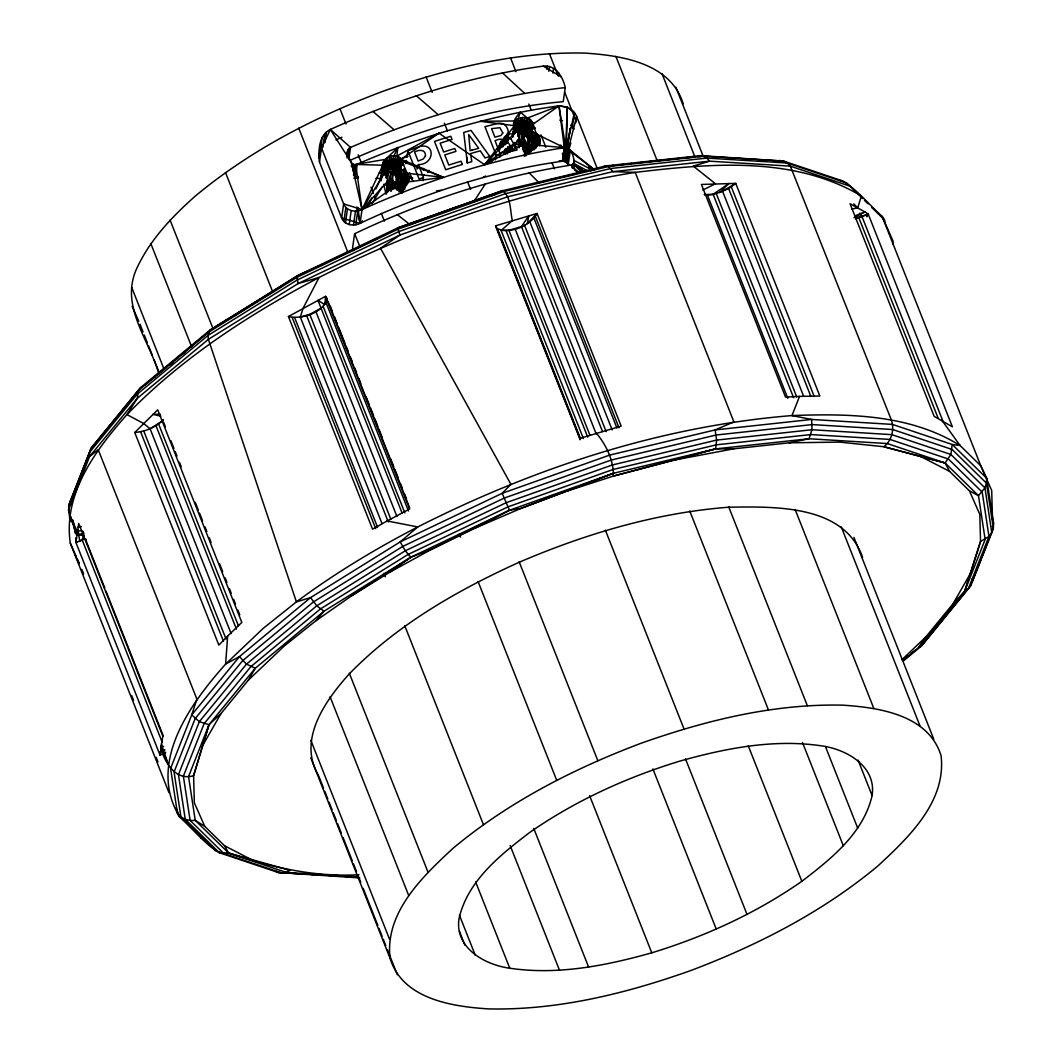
<?xml version="1.0" encoding="UTF-8"?>
<svg xmlns="http://www.w3.org/2000/svg" width="1062" height="1062" viewBox="0 0 1062 1062"><rect width="100%" height="100%" fill="white"/><g stroke="black" fill="none" stroke-linecap="round" stroke-linejoin="round"><path stroke-width="1.5" d="M568.887 164.424L564.44 161.411L564.878 140.449M564.44 161.411L566.404 147.817L567.334 107.182L558.984 105.855C489.317 115.307 421.614 136.241 357.217 164.198L354.296 164.61L351.841 163.349L330.348 129.471C318.68 135.047 318.109 151.056 319.489 162.021L341.619 217.975C344.407 225.131 353.792 226.644 360.045 223.339C424.123 193.297 492.144 171.022 562.356 161.225L564.44 161.411L570.321 128.117L565.143 161.663L570.838 142.972M903.828 660.577L921.55 645.882L970.867 585.494L972.394 578.538M562.422 153.247L563.723 161.251L564.533 140.37M563.723 161.251L565.688 147.658L567.334 107.182L558.984 105.855L527.456 118.015M573.294 168.433C575.458 161.331 573.188 148.136 564.307 147.671C494.348 158.517 426.446 180.434 362.036 209.572C355.69 212.772 346.411 211.033 343.65 203.904L321.52 147.963L320.87 141.551M160.057 755.201L75.96 542.576L78.707 523.46L162.818 736.099L160.057 755.201L165.685 752.254M319.489 162.021L321.52 147.963L330.348 129.471C398.038 98.925 469.55 76.159 543.266 66.109C555.519 64.649 563.152 77.154 565.25 87.602C491.042 95.885 418.946 117.816 350.579 147.419C344.061 150.446 349.65 158.676 351.416 162.791L362.036 209.572L360.045 223.339L341.619 217.975L343.65 203.904L362.036 209.572L393.259 187.47C400.825 189.328 413.357 182.093 407.489 173.305C402.803 166.535 392.343 171.34 387.205 165.539L386.9 163.694C387.749 158.53 396.617 157.123 397.945 162.911L395.953 175.774L400.228 174.354L412.414 179.066M227.626 636.058L218.852 645.125L134.741 432.499L157.72 409.813L241.831 622.438L227.626 636.058L225.635 664.082C190.244 703.827 146.596 763.551 179.876 817.289C192.979 828.944 204.289 843.586 219.33 852.72L278.324 872.539L359.806 877.929M318.68 157.8L319.383 153.313L321.374 149.264M408.02 156.313L395.768 160.667L395.037 169.15L399.206 172.256L405.604 186.354L407.489 173.305L443.358 177.327L401.091 159.194C396.551 152.543 385.254 156.592 382.798 163.123L380.913 179.929L382.798 163.123M386.608 158.397L397.772 147.565L396.922 156.061L438.978 133.175L484.564 164.716L522.132 144.671C526.686 149.875 538.673 148.627 540.173 141.299C540.253 127.998 521.787 133.414 518.442 123.617C519.783 118.479 528.332 119.78 529.195 124.812L527.19 137.781L531.332 137.317L536.735 133.586M512.442 136.374L518.654 125.25L534.624 122.9M527.11 117.882L520.327 112.134C495.914 138.896 545.868 126.179 534.252 149.822L534.797 146.914M398.688 169.19L397.029 182.332L404.503 184.974L406.388 171.911M535.832 148.242L528.305 144.047L529.978 130.785M380.661 178.111C381.218 171.553 389.17 168.101 395.037 169.15L403.746 164.358M386.05 174.487L387.205 165.539M517.805 132.777L518.774 125.382M398.98 192.129L400.082 183.952C415.561 168.938 383.966 177.54 382.824 166.668M497.361 149.012L500.587 147.26L500.972 141.113M530.615 151.335L531.504 144.777L533.934 143.901L535.646 141.007M381.723 174.5L383.488 161.477M391.971 189.819L393.179 180.898L392.502 179.173L387.975 181.018L362.036 209.572L355.783 164.61L354.27 175.177M506.986 133.905L513.344 133.865L515.097 120.949L517.075 119.117L522.743 117.47L527.801 118.134M523.327 151.043L524.734 140.728L524.057 139.003L519.663 139.932L484.564 164.716L514.499 125.674L480.077 121.294L515.097 120.949M343.862 221.48L345.867 207.409M345.482 222.847L347.46 208.802M349.239 224.573L351.217 210.595M353.527 225.011L355.491 211.126M355.77 224.759L357.735 210.913M402.206 192.527L403.825 181.124M500.587 147.26L501.264 142.427M534.186 149.37L535.115 142.799M320.233 151.242L322.224 137.317M322.821 147.406L324.799 133.546M324.959 142.666L326.499 131.914M347.008 156.008L347.885 149.968M347.646 156.287L348.734 148.733M347.991 157.256L349.292 148.202M351.403 166.376L351.841 163.349M351.934 166.853L352.372 163.827M352.743 170.504L353.606 164.451M353.527 175.243L355.04 164.663M573.321 167.783L574.197 161.729M346.783 155.902L347.433 151.362M347.008 157.999L347.659 153.459M348.84 159.473L350.579 147.419L330.348 129.471M353.832 178.204L355.266 177.766L357.217 164.198L385.267 159.393M574.157 162.367L573.4 163.96L571.197 165.075C496.02 176.796 423.22 201.116 354.615 233.733L352.584 247.804L353.712 250.685M382.267 173.69L384.165 160.481M383.236 175.363L385.891 158.875M384.603 175.15L385.24 170.743M385.413 171.088L387.311 157.919M385.625 172.495L386.9 163.694M385.891 172.389L387.364 162.128M385.971 174.726L388.626 160.654M386.316 178.35L389.488 156.884M402.352 192.859C402.339 184.815 392.13 187.098 386.78 185.359L390.378 159.685M389.488 169.376L391.387 156.247M386.276 192.806L387.975 181.018L385.718 171.088L362.036 209.572L382.665 165.579M386.966 192.687L387.975 181.018M386.727 173.823C392.741 168.911 396.896 176.04 397.029 182.332L389.435 181.297L392.608 159.088M388.294 191.558L391.028 172.602M391.652 168.924L393.537 155.822M389.807 190.071L390.444 185.651L388.453 182.372M392.608 172.323L394.506 159.22M390.829 186.049L392.728 172.867M393.617 168.871L395.502 155.782M390.816 190.921L394.015 168.606M391.108 191.16L391.732 186.753L390.444 185.651M395.953 175.774L394.44 173.385L396.325 160.296M392.502 189.076L393.179 180.898M395.396 169.216L397.281 156.141M395.515 174.845L397.4 161.756M393.763 189.142L394.599 183.275L393.564 181.748M396.723 169.801L398.608 156.738M395.237 186.62L397.135 173.478M395.329 188.638L395.967 184.244L394.599 183.275M398.077 170.836L399.962 157.773M412.746 178.031L399.206 172.256L401.091 159.194L438.978 133.175M397.931 182.452L399.816 169.349M397.042 190.35L397.878 184.496L400.082 183.952M397.692 187.045L399.577 173.929M400.095 174.022L401.98 160.959L401.091 159.194M400.228 174.354L401.98 160.959M398.662 190.284L399.073 187.35M399.471 187.576L401.356 174.473L404.091 180.434M400.201 182.876L402.086 169.801M399.67 190.974L400.732 183.673M400.52 191.027L401.157 186.646M402.033 183.434L403.918 170.371M401.396 189.036L403.281 175.947M401.184 192.381L402.604 182.531M402.113 190.337L403.998 177.248M406.003 163.694L406.467 160.455M406.932 157.203L407.874 150.711A323.419 126.551 -21.6 0 1 418.547 146.875C435.845 141.485 434.862 164.743 418.375 164.61L417.91 167.849M402.365 192.222L405.299 171.035M402.498 192.182L404.396 179.093M404.635 189.394L405.339 184.483M406.945 184.868L408.352 175.071M407.927 183.248L408.87 176.717M408.565 181.788L409.029 178.522M416.968 169.11L417.432 165.884M422.981 180.673L423.446 177.434L418.375 164.61M488.998 163.044L489.914 156.618L471.024 130.387L463.736 132.431L467.307 162.977L471.807 161.65L470.559 153.565L476.4 151.906L480.276 150.831L485.055 157.919L489.914 156.618M495.436 159.831L496.14 154.999L484.936 126.683A323.419 126.551 -21.6 0 1 495.808 124.002C508.154 119.714 511.074 134.502 506.733 143.649M499.1 148.428L499.804 143.582M499.405 150.685L500.574 142.6M500.959 145.892L501.649 141.034M499.804 157.189L500.268 153.963L495.038 140.728C503.707 136.162 510.344 142.494 512.136 151.123L517.075 149.994L511.048 139.029L508.101 137.25L504.53 136.932L507.609 134.529L508.366 132.285M501.954 147.326L503.122 139.241M503.003 146.33L504.171 138.233M503.136 146.636L504.53 136.932M504.092 144.299L504.782 139.441M506.07 142.799L504.769 139.719L505.233 136.467M504.822 145.056L505.99 136.958M505.154 143.768L506.322 135.671M505.711 141.618L506.64 135.126M505.724 154.534L504.795 153.406L505.499 148.547M506.322 143.596L507.716 133.852M507.41 142.109L508.101 137.25M506.189 153.207L506.893 148.348M507.145 153.074L508.087 146.596M507.304 153.379L508.233 146.901M509.375 152.331L508.114 151.003L508.579 147.751M509.176 152.012L510.105 145.521M509.548 152.264L510.251 147.406M512.362 136.998L514.433 122.369M510.437 151.946L511.38 145.454M512.853 137.091L514.499 125.674M513.344 133.865L515.747 120.139M511.924 150.804L512.853 144.313M515.057 133.4L517.075 119.117M513.862 133.228L516.902 131.422L518.8 118.307M517.26 131.794L518.442 123.617M517.473 132.073L518.893 122.236M517.725 134.662L520.101 121.081M518.137 136.348L519.557 126.524M516.902 131.422L519.013 130.865L520.898 117.723M518.216 134.21L519.902 133.626L521.8 120.484M521.668 146.065L518.389 144.87L520.898 127.559M518.734 146.45L519.663 139.932L517.367 130.294L484.564 164.716M519.013 130.865L520.858 130.626L522.743 117.47M519.212 147.791L519.663 139.932M528.305 144.047L520.924 141.631L523.964 120.325M520.566 146.383L522.57 132.631M520.858 130.626L522.942 130.626L524.84 117.444M527.19 137.781L523.911 133.958L525.809 120.776M531.863 150.3L522.331 146.29L524.216 133.175M534.279 146.742C532.447 141.299 531.611 132.75 524.854 130.958L526.765 117.749M522.637 148.826L525.424 129.418M522.929 149.184L523.393 145.919M525.703 135.286L527.602 122.09M523.699 151.401L524.734 140.728M526.579 131.622L528.146 118.267M524.177 151.76L524.88 146.861M526.765 136.852L528.664 123.643M524.27 156.273L526.155 143.184L525.106 141.578M527.88 132.418L529.792 119.183L528.491 118.4M525.385 155.663L528.518 134.516M525.916 155.809L527.562 144.339L526.155 143.184M529.208 133.639L531.119 120.391L529.792 119.183M527.748 152.702L528.464 147.791M530.323 135.166L532.235 121.918L531.119 120.391M529.181 144.326L531.093 131.13M528.186 153.101L529.367 144.897L531.504 144.777M529.009 148.534L530.907 135.352M531.199 136.971L533.111 123.723L532.235 121.918M531.332 137.317L533.111 123.723M529.845 152.689L530.562 147.764M530.735 149.37L533.31 131.953M531.08 151.932L532.128 144.631M532.155 150.392L532.566 147.472M533.204 146.038L535.102 132.803M532.845 149.623L534.531 137.887M533.097 149.755L533.934 143.901M533.774 149.49L535.248 139.215M534.544 146.914L536.456 133.666M535.62 147.937L537.531 134.688M537.106 146.49L538.593 136.175M538.421 145.335L539.483 137.967M539.138 145.481L539.987 139.587M539.496 145.746L540.173 141.299M565.25 87.602L563.218 101.66C489.37 108.324 417.645 130.241 350.128 160.349M565.807 161.995L567.785 148.375M594.229 169.721L570.214 151.069L568.25 164.716L567.015 162.898L568.98 149.277M567.52 163.468L569.497 149.835M575.763 122.701L576.653 116.462L575.737 114.55L572.936 110.966L567.334 107.182L574.476 112.691L572.431 126.71L573.706 128.595M571.98 167.716L572.418 164.69M572.511 167.384L572.949 164.371M572.83 168.008L573.918 160.428L592.238 169.973M573.095 168.035L573.759 163.482L587.631 170.889M546.903 69.256L547.355 66.176M548.815 71.287L549.492 66.667M552.917 73.092L553.594 68.446M556.753 74.327L557.205 71.207M558.293 76.052L558.745 72.933M386.409 193.244L388.134 181.549M518.867 146.914L519.822 140.449M506.8 142.414L508.114 133.653M507.517 153.871L508.472 147.459M381.205 180.792L383.183 167.756M393.006 172.456L394.998 159.393M500.414 147.472L501.171 142.56M504.516 144.432L505.246 139.587M513.65 134.768L514.871 126.75M514.34 150.007L514.831 146.795M524.296 134.157L526.301 121.015M399.962 187.815L401.98 174.779M531.226 149.689L533.257 136.573M385.957 177.473L386.913 171.632M518.389 144.87L516.424 143.941L516.955 140.702M517.752 135.856L518.548 131.011M566.404 147.817L574.476 112.691M569.71 149.649L566.431 162.406L567.015 162.898M423.247 170.292L423.579 168.46M158.928 373.97C148.348 337.743 118.453 304.489 137.874 266.084C151.176 238.552 172.562 216.316 195.156 196.191C250.552 150.021 315.48 116.74 382.678 91.372C447.487 68.366 515.628 51.547 584.83 53.1C621.482 55.463 670.746 62.977 683.185 103.797M903.178 660.391L918.471 647.701L964.681 591.308L985.138 539.456L978.46 495.675L945.087 462.966L887.301 443.558L809.045 438.752L715.642 448.881L613.464 473.267L509.468 510.251L410.742 557.284L324.029 611.194L255.212 668.29L209.002 724.696L193.603 775.685L194.333 802.792L204.74 826.342L224.547 845.764L228.595 853.025L286.382 872.446L358.12 876.854M390.033 958.203C384.829 912.391 422.397 876.708 453.089 848.246C508.486 802.089 573.414 768.808 640.612 743.427C705.42 720.434 773.561 703.615 842.75 705.155C879.416 707.518 928.679 715.031 941.105 755.852C946.322 801.677 908.74 837.347 878.062 865.809C822.665 911.979 757.737 945.26 690.539 970.628C625.73 993.634 557.577 1010.453 488.387 1008.9C451.722 1006.537 402.471 999.023 390.033 958.203L310.768 757.803M872.101 795.557C863.459 833.245 831.068 858.932 801.85 881.301C756.171 913.187 704.942 936.525 651.776 952.813C605.844 965.743 557.523 975.288 509.773 968.225C484.776 964.893 454.456 947.835 459.036 918.497C467.678 880.81 500.069 855.136 529.288 832.767C574.967 800.867 626.208 777.543 679.375 761.242C725.293 748.312 773.627 738.78 821.377 745.829C846.374 749.175 876.681 766.233 872.101 795.557L858.083 760.126M69.654 518.229L68.658 505.499L91.133 448.151L140.449 387.763L210.037 330.03L297.745 275.509L397.785 227.905L501.782 190.921L606.083 165.871L700.548 155.623L783.676 161.105L842.67 180.938C857.711 190.071 869.021 204.7 882.124 216.356L980.81 465.846L986.678 478.272L993.581 523.5L993.342 528.159L991.762 532.566L970.867 585.494L921.55 645.882L918.471 647.701L925.719 637.081L953.158 603.588L964.681 591.308L980.545 541.474L979.814 514.366L969.407 490.817L949.587 471.382L920.847 456.567L883.889 446.73L839.617 442.111L789.132 442.814L733.669 448.828L674.596 460.019L613.371 476.095L566.935 491.122L520.792 508.472L475.564 527.907L431.876 549.147L390.338 571.9L351.535 595.862L315.985 620.699L284.204 646.054L248.428 680.078L220.989 713.558L209.002 724.696L188.545 776.548L195.222 820.315L228.595 853.025C270.584 867.123 314.379 877.398 358.956 874.703M381.988 523.553L300.32 317.087L303.042 308.325L319.091 277.461C418.534 227.135 525.013 190.058 635.209 172.389C710.252 163.521 793.606 155.57 861.375 196.019L857.791 207.674L851.857 209.214M518.11 118.625L520.327 112.134M394.626 187.748L402.259 192.368L404.967 184.708M429.128 170.358L427.628 172.509M799.527 396.392L785.535 397.095L701.424 184.456L735.727 183.394L819.837 396.02L799.527 396.392L791.986 415.574C661.214 426.127 534.412 467.877 417.778 526.938A438.964 171.765 -21.6 0 0 296.404 601.888L263.11 628.452L225.635 664.082L239.468 656.608L310.555 597.614L400.162 541.925L502.153 493.326L609.588 455.12L715.151 429.924L811.647 419.45L892.505 424.415L952.202 444.487L960.061 445.496L980.81 465.846L991.709 490.511L992.479 518.906L993.581 523.5L992.373 526.553M92.5 447.885L93.721 444.805M972.288 581.485L993.342 528.159L986.465 483.144L986.678 478.272L952.202 444.487L950.875 454.47L945.087 462.966L920.847 456.567M522.385 144.923L525.132 154.76L528.079 147.724M392.051 168.911L395.768 160.667L382.267 166.362M515.535 132.06L518.654 125.25L525.544 131.223M367.625 206.891L371.753 197.917M375.895 188.943L380.714 178.469L375.948 178.336M393.936 155.809L397.772 147.565M402.259 192.368L406.547 183.487M326.605 297.307L325.49 296.351L288.439 316.529C302.166 319.569 323.273 312.958 327.229 298.488M202.563 745.697L220.989 713.558M953.158 603.588L971.584 571.462M248.428 680.078L255.212 668.29L246.503 664.108L239.468 656.608L191.731 714.872L170.597 768.437L177.5 813.665L179.876 817.289L176.212 808.049M371.886 203.798L382.028 187.058M496.578 228.29C510.039 234.649 529.845 226.033 537.053 213.475L495.861 225.741L495.967 227.109L580.064 439.389M473.718 201.74L485.467 183.792M583.396 438.5L501.118 230.494L508.91 230.335L521.442 226.604L528.836 215.772L527.31 223.604L537.053 213.475L621.164 426.101L579.958 438.367L580.078 439.734M72.097 498.516L70.238 501.091L70.716 504.277M499.671 155.543L501.662 152.955M315.985 620.699L324.029 611.194L316.768 605.818L310.555 597.614L296.404 601.888L208.391 339.336L207.993 335.446L210.037 330.03L238.034 313.184M362.208 220.923L360.045 223.339L356.394 207.17M505.26 153.897L515.402 143.277L516.424 143.941M134.741 432.499C145.242 431.464 156.22 427.654 163.309 419.503M208.099 333.03L212.347 328.848L299.059 274.952L319.728 265.646M384.351 171.818L395.768 160.667M169.681 364.824L172.057 362.554L169.588 364.585M901.864 659.754L925.719 637.081M162.964 420.632L150.061 428.703L143.516 423.433L126.949 414.592C95.872 449.85 62.977 493.259 70.291 543.133L168.977 792.624M501.118 230.494L512.362 220.604C509.986 210.714 511.34 197.731 502.751 190.536L397.586 227.932L399.976 235.034L380.501 248.203L510.915 484.338L502.153 493.326L509.468 510.251L520.792 508.472L613.464 473.267C612.588 458.333 605.884 444.686 596.472 433.23M148.627 381.723L144.804 384.895L148.667 381.802M154.999 376.439L151.176 379.612L155.079 376.612M157.548 374.315L212.347 328.848L251.575 304.754M904.877 658.692L908.634 655.573M911.143 653.488L914.913 650.369M918.67 647.249L923.688 643.081M144.777 384.935L160.893 371.713M157.654 374.541L166.628 367.279M169.203 365.209L173.053 362.089M175.88 359.514L178.416 357.482M182.239 354.442L184.775 352.411M525.132 154.76L538.089 145.295L564.307 147.671L562.356 161.225L559.09 160.893M362.66 221.454L360.045 223.339L357.828 207.223M704.186 194.572L713.133 194.293L729.05 183.434L719.439 192.58L728.612 188.505L735.727 183.394C726.289 188.983 716.399 195.886 704.863 194.93M390.338 571.9L410.742 557.284L431.876 549.147L509.468 510.251L475.564 527.907M529.195 124.812L533.243 124.055L558.984 105.855L565.688 147.658M234.118 316.038L238.074 313.277M399.206 172.256L404.622 168.5M351.535 595.862L410.742 557.284L405.312 550.766L400.162 541.925L417.778 526.938L387.139 520.964L372.536 529.155L288.439 316.529M239.388 312.361L244.937 308.936M247.698 307.223L260.177 299.524M262.951 297.811L274.036 290.975M254.376 303.028L273.996 290.988M142.507 386.555L140.449 387.763L91.133 448.151L68.658 505.499L69.149 508.711M278.191 288.399L281.058 286.833M300.32 317.087L309.772 314.339L321.056 308.206L317.936 300.294L324.906 304.701L325.49 296.351L409.6 508.977L387.139 520.964M853.941 217.763L864.933 211.922L868.278 214.179L952.388 426.805L934.175 416.384L850.065 203.758L864.933 211.922L854.844 215.918M482.732 177.527L485.613 176M702.845 190.045L715.416 183.766L693.3 166.084L709.482 161.172L790.327 166.137L850.025 186.195M321.189 264.929L378.497 237.915M75.96 542.576L85.279 538.726M163.641 746.36L160.667 747.701C164.53 762.25 175.642 781.313 193.603 775.685L209.002 724.696L199.324 721.695L191.731 714.872L196.895 699.154L98.208 449.677L89.566 456.58L68.419 510.158L76.557 535.075L84.363 535.288M335.937 139.905L341.991 137.25M164.544 749.639L160.282 751.484L164.822 750.077M299.059 274.952L297.108 277.235L297.984 283.634L208.391 339.336L137.303 398.316L89.566 456.58L89.712 452.173L137.237 394.175L207.993 335.446L297.187 280.01L398.715 231.622L505.671 193.589L610.756 168.513L706.814 158.092L787.3 163.03L790.327 166.137L891.244 419.676C894.682 429.048 891.921 440.571 883.889 446.73L945.087 462.966L949.587 471.382M358.452 177.845L355.266 177.766L358.266 176.491M422.716 175.296L424.096 174.726M855.799 218.931L868.278 214.179L855.972 218.029M163.256 754.113L165.34 753.25M501.782 190.921L502.751 190.536M397.945 162.911L402.113 161.305L443.358 177.327L407.967 181.894M526.234 131.489L535.474 127.931M566.935 491.122L613.464 473.267L613.371 476.095L715.642 448.881L733.669 448.828M411.724 223.803L454.801 207.621L479.559 199.603M423.446 177.434L419.078 179.027L407.874 150.711M490.392 196.098L495.038 194.585M80.845 526.513L77.831 527.376L81.004 526.885M674.596 460.019L715.642 448.881L716.611 440.093L715.151 429.924L733.895 421.88L635.209 172.389L612.986 171.632L507.41 196.828L399.976 235.034L297.984 283.634L319.091 277.461C249.384 314.379 182.133 357.682 126.949 414.592L137.303 398.316L138.312 390.564L208.564 332.273L297.108 277.235L397.905 229.206L504.078 191.452L608.407 166.548L703.774 156.194L783.676 161.105L787.3 163.03M407.091 225.383L397.586 227.932M537.332 183.102L546.757 180.633M549.89 179.81L573.626 174.394M496.14 154.999L500.268 153.963M76.557 535.075L84.044 533.217M513.822 126.312L518.654 125.25M789.132 442.814L809.045 438.752L811.965 429.738L811.647 419.45L791.986 415.574C848.95 413.45 910.121 414.392 960.061 445.496L941.901 420.313M355.266 177.766L358.425 177.155M378.908 173.225L383.634 172.31M776.972 160.959L779.681 160.481L846.733 183.009L862.676 198.581M687.964 157.747L692.663 157.07M436.535 190.881L441.341 190.231M81.694 530.642L77.114 531.252L69.521 514.738L76.822 533.177M613.783 165.473L603.959 166.535L606.083 165.871L608.407 166.548L612.986 171.632L709.482 161.172C706.934 157.229 701.995 154.295 697.362 156.406L700.535 156.632M617.062 165.114L623.62 164.398M626.899 164.052L631.81 163.508M636.735 162.977L643.28 162.274M646.559 161.915L653.117 161.198M656.396 160.853L662.953 160.136M666.219 159.778L671.144 159.247M676.056 158.716L682.614 157.999M685.893 157.641L692.437 156.937M223.883 853.529L190.125 820.448L183.368 776.176L204.063 723.74L250.791 666.71L320.379 608.964L408.087 554.457L507.928 506.879L613.093 469.484L716.425 444.819L810.89 434.57L890.022 439.429L948.459 459.063L982.217 492.144L988.974 536.416L980.545 541.474L964.681 591.308L968.278 588.852L988.974 536.416L991.762 532.566L984.939 487.87L950.875 454.47L891.868 434.65L811.965 429.738L716.611 440.093L612.283 464.983L506.096 502.738L405.312 550.766L316.768 605.818L246.503 664.108L199.324 721.695L178.443 774.623L185.266 819.32L219.33 852.72L228.595 853.025L290.258 870.415L282.319 873.163L215.267 850.649L177.5 813.665C181.721 818.882 188.651 821.218 195.222 820.315L204.74 826.342M608.752 166.203L613.544 165.884M519.902 133.626L523.911 133.958M160.402 414.246L152.848 414.353L160.853 416.145M356.527 164.451L382.625 165.221M288.107 873.15L278.324 872.539L274.7 870.614M293.006 873.442L306.055 874.252M310.94 874.544L322.357 875.247M328.875 875.646L340.291 876.349M345.19 876.654L356.606 877.345M501.928 152.251L504.795 153.406M395.967 184.244L397.878 184.496M504.463 137.622L510.995 138.511M504.968 150.034L508.114 151.003M522.942 130.626L524.854 130.958M559.767 120.112L562.515 120.603M839.644 180.394L842.67 180.938M386.78 185.359L383.714 184.257M527.562 144.339L529.367 144.897M389.435 181.297L387.205 180.5M391.732 186.753L393.259 187.47M537.319 134.476L564.307 147.671L558.984 105.855M520.924 141.631L517.672 139.626M224.547 845.764L253.287 860.578M200.625 837.639L203.492 839.113M969.407 490.817L978.46 495.675L984.939 487.87L986.465 483.144L952.149 449.491L892.717 429.526L812.231 424.588L716.173 435.008L611.088 460.085L504.131 498.118L402.604 546.505L313.409 601.942L242.64 660.657L195.116 718.669L174.075 771.994L180.952 817.01M86.128 539.363L83.54 537.969L82.557 531.478M543.266 66.109L560.935 76.703M393.378 172.668L394.44 173.385M583.556 171.46L573.4 163.96L581.286 172.137M573.759 163.482L583.768 171.181M574.555 169.721L578.339 172.708M397.281 214.577L410.012 224.64M594.136 169.495L568.396 148.786L576.653 116.462L596.897 167.623M572.591 167.464L578.763 172.522M372.868 111.364L393.975 129.71M416.304 95.686L438.062 114.59M502.379 72.813L524.601 93.31M864.481 200.399L868.026 203.877M871.862 207.594L884.5 219.993L885.004 223.219M853.768 203.877L857.26 207.302M85.849 540.226L83.54 537.969L83.088 531.743M529.102 172.801L538.447 182.199M571.197 165.075L577.847 172.442M572.431 126.71L570.878 124.958L573.878 129.405M514.566 142.388L516.769 148.813M503.839 138.551L504.769 139.719M522.132 144.671L520.154 141.273M884.5 219.993L882.124 216.356L893.023 241.034L893.102 244.18M500.069 143.012L500.574 144.047M360.098 247.074L354.615 233.733M75.322 555.373L79.238 563.656M859.862 213.196L861.813 217.617M862.609 557.404C844.303 504.423 774.623 506.587 728.837 507.198C656.369 512.747 585.905 533.682 519.318 562.196C457.47 590.193 397.241 624.721 349.491 673.653C325.941 699.778 297.426 739.179 318.175 774.782M132.1 306.148L138.737 321.175M70.291 543.133L76.066 556.196M77.34 559.103L79.265 563.457M399.113 187.47L401.396 192.819M402.113 161.305L406.613 172.19M521.654 132.285L525.942 142.866M862.158 216.94L943.215 421.866M858.972 218.055L938.211 418.348M731.306 186.859L814.196 396.405M728.612 188.505L810.89 396.511M722.611 191.399L803.668 396.312M675.883 87.27L703.323 156.632M853.928 537.385L933.817 739.325M716.253 193.549L796.712 396.936M713.133 194.293L793.579 397.666M661.984 73.636L694.906 156.884M841.25 526.845L919.904 725.704M707.372 194.983L787.818 398.369M615.88 56.339L657.351 161.172M795.159 509.548L873.814 708.407M825.426 746.506L857.724 828.174M549.399 53.591L557.935 75.176M564.652 92.129L576.228 121.426M728.678 506.8L807.332 705.659M588.919 166.641L590.711 171.155M802.487 742.511L843.321 845.75M510.49 57.813L515.986 71.698M528.783 104.063L531.226 110.236M540.983 134.887L545.855 147.22M551.961 162.645L554.391 168.805M689.769 511.021L768.423 709.881M748.219 745.71L801.85 881.301M535.5 216.714L619 427.8M534.04 218.44L616.929 427.986M529.898 221.931L612.177 429.937M524.482 225.171L606.15 431.637M521.442 226.604L602.512 431.53M489.569 155.955L491.918 161.915M515.11 228.927L596.167 433.854M508.91 230.335L589.968 435.261M506.043 230.653L587.711 437.119M497.653 229.273L580.542 438.818M495.861 225.741L579.958 438.367M426.088 76.942L432.194 92.354M444.381 123.192L447.434 130.891M467.559 181.761L470.599 189.474M605.367 530.15L684.021 728.997M685.481 758.852L747.037 914.475M652.878 768.888L716.266 929.131M409.534 172.641L413.078 181.589M339.88 108.589L345.986 124.015M358.173 154.84L361.226 162.552M370.983 187.217L373.426 193.377M374.647 196.457L375.855 199.55M381.351 213.422L384.391 221.122M519.159 561.798L597.813 760.657M589.609 795.664L651.776 952.813M298.754 128.197L347.539 251.521M459.288 534.04L460.51 537.12M478.033 581.405L556.687 780.251M330.282 306.188L332.114 310.808M334.543 316.967L336.986 323.14M338.818 327.76L344.911 343.172M346.132 346.252L347.951 350.872M350.394 357.031L352.226 361.651M354.655 367.824L356.487 372.443M358.929 378.603L360.748 383.223M366.244 397.095L369.284 404.795M370.505 407.874L373.558 415.587M374.767 418.667L377.82 426.366M379.041 429.446L382.081 437.159M390.617 458.731L393.67 466.43M394.878 469.51L397.931 477.21M400.374 483.383L402.193 488.002M404.635 494.162L406.467 498.782M327.985 301.382L409.653 507.848M326.193 302.989L408.472 510.995M533.774 828.453L588.627 967.124M323.18 306.453L404.848 512.919M321.056 308.206L402.113 513.119M315.852 311.511L396.909 516.437M309.772 314.339L390.829 519.265M306.599 315.48L388.267 521.946M510.145 845.485L559.515 970.283M294.652 317.657L377.541 527.203M292.209 317.551L375.709 528.637M225.489 172.535L272.443 291.227M384.032 573.334L385.413 576.839M404.768 625.744L483.422 824.59M475.643 881.938L509.773 968.225M459.434 915.232L475.285 955.282M459.395 931.228L464.89 945.087M170.053 220.046L212.745 327.959M349.332 673.255L427.986 872.114M150.804 243.543L191.664 346.823M330.07 696.752L408.737 895.611M131.595 287.125L163.906 368.833M310.861 740.333L389.528 939.193M140.011 324.215L143.065 331.915M144.286 335.008L147.326 342.707M148.547 345.8L152.211 355.04M154.043 359.673L158.915 372.005M318.68 775.871L323.552 788.203M324.773 791.296L327.826 798.996M329.034 802.089L332.087 809.788M333.309 812.868L336.362 820.581M337.57 823.661L341.234 832.913M343.066 837.533L352.212 860.658M353.434 863.738L356.474 871.451M357.695 874.53L360.748 882.243M363.191 888.403L377.82 925.4M379.041 928.48L382.094 936.193M383.302 939.273L385.745 945.446M387.577 950.065L397.334 974.73M163.575 422.172L165.393 426.791M170.889 440.664L173.929 448.363M175.15 451.456L176.982 456.076M179.412 462.235L181.244 466.855M195.262 502.299L198.315 509.999M199.523 513.079L202.576 520.792M205.019 526.951L206.838 531.571M209.28 537.73L211.112 542.35M219.648 563.922L222.688 571.635M225.131 577.794L226.949 582.414M229.392 588.574L231.224 593.207M233.653 599.366L235.485 603.986M237.928 610.146L239.76 614.779M158.65 424.11L238.485 625.956M156.008 425.769L236.454 629.142M150.061 428.703L231.118 633.629M143.715 430.933L225.994 638.939M140.569 431.703L223.458 641.249M85.889 540.266L104.78 588.029M106.001 591.122L163.282 735.953M82.278 540.186L162.114 742.033M160.92 745.803L168.208 764.228L161.225 743.878M81.801 569.351L83.619 573.971M131.754 695.623L133.573 700.243M156.114 757.233L157.946 761.852M395.794 159.924L399.139 169.256M533.243 124.055L536.177 133.493M384.046 185.691L386.064 194.28M561.134 145.242L561.652 148.441M78.03 530.031L79.783 541.501L83.54 537.969L83.248 531.425M73.159 520.247L75.11 533.018M75.84 537.797L76.57 542.589M70.384 516.743L71.114 521.575M560.298 145.228L560.709 148.428M466.603 156.857L467.307 162.977M866.937 216.529L866.778 213.343L866.897 216.648M425.49 155.928L423.273 158.995L418.123 161.026L414.578 152.039C418.747 149.53 425.743 149.092 425.49 155.928M502.817 132.936L500.959 135.498L494.919 137.184L491.547 128.648L499.897 127.706L502.817 132.936M471.873 150.193L470.174 150.685L468.687 134.542L478.683 148.295L471.873 150.193M462.315 164.477L461.027 161.225A323.419 126.551 -21.6 0 0 448.801 165.075L444.779 154.919A323.419 126.551 -21.6 0 1 455.956 151.401L454.801 148.507A323.419 126.551 -21.6 0 0 443.637 152.025L440.133 143.171A323.419 126.551 -21.6 0 1 452.054 139.427L450.806 136.255A323.419 126.551 -21.6 0 0 434.491 141.432L445.682 169.761A323.419 126.551 -21.6 0 1 462.315 164.477"/></g></svg>
